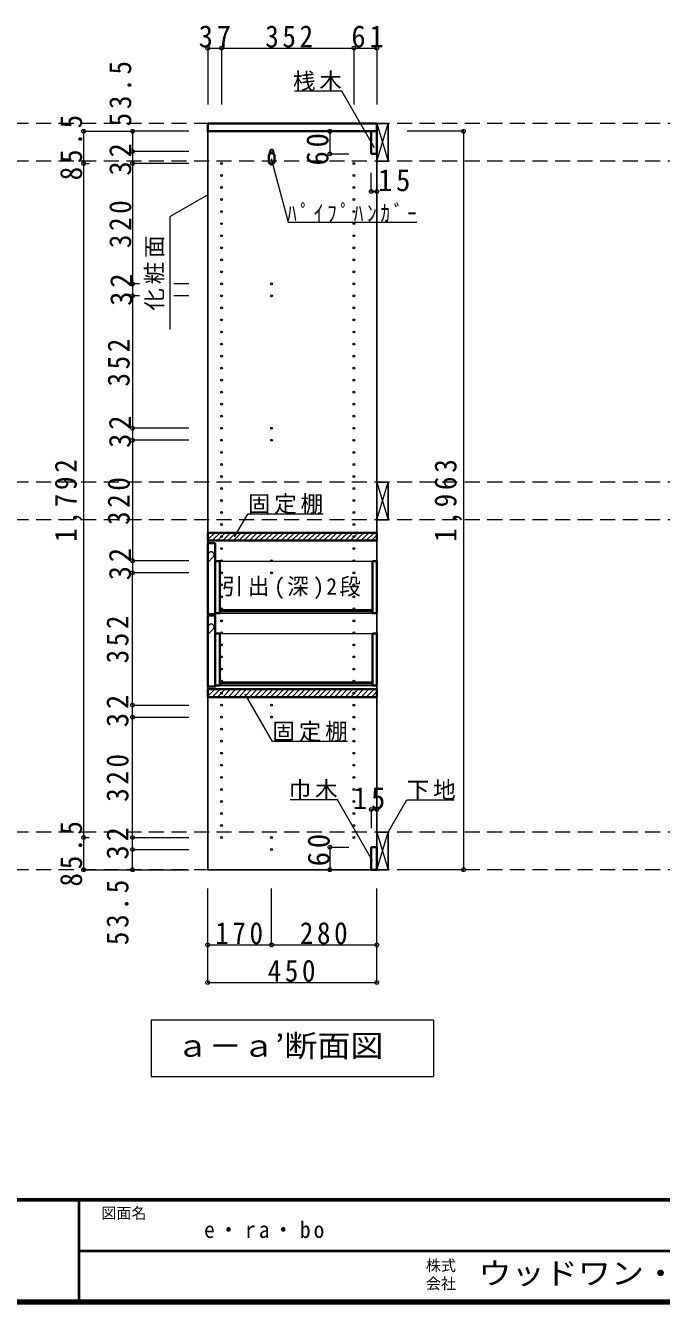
# Model space of a CAD drawing. Units: millimetres at full size, sheet at 1:20; details may follow other scales. Extents: x -3922 to 3878, y -2932 to 2722.
# Drawn here: x -163 to 1528, y -2864 to 533 of the extents above; entities that cross this region are included whole.
import ezdxf
from ezdxf.enums import TextEntityAlignment as Align

# ---------------------------------------------------------------- set-up
doc = ezdxf.new("R2010")
doc.units = ezdxf.units.MM
doc.header["$LTSCALE"] = 20
doc.header["$PDMODE"] = 32
doc.header["$PDSIZE"] = 10
doc.linetypes.add('DASHED1', pattern=[1.8, 1.2, -0.6])
doc.linetypes.add('DASHED2', pattern=[3, 2, -1])
for name, color, linetype, lineweight in [('0-2', 2, 'Continuous', 35), ('0-3_固定棚', 3, 'Continuous', 25), ('0-5_側板', 4, 'Continuous', 9), ('0-6_パイプハンガー', 4, 'Continuous', 9), ('0-7_桟木・巾木', 2, 'Continuous', 35), ('0-8', 7, 'Continuous', 18), ('0-A_文字', 7, 'Continuous', 18), ('0-B_寸法', 7, 'Continuous', 9), ('0-C_ハッチ', 4, 'Continuous', 9), ('F-1_枠', 6, 'Continuous', 40)]:
    doc.layers.add(name, color=color, linetype=linetype, lineweight=lineweight)
doc.layers.add('F-A_文字', color=7, linetype='Continuous')
doc.styles.add('ＭＳ ゴシック', font='')
doc.styles.get('ＭＳ ゴシック').set_extended_font_data('MS Gothic')

msp = doc.modelspace()

# ---------------------------------------------------------------- linework, layer by layer
at = {"layer": '0-2'}
for p, q in [((321.08, 272.73), (771.08, 272.73)), ((771.08, 272.73), (771.08, 251.73))]:
    msp.add_line(p, q, dxfattribs=at)
msp.add_lwpolyline([(771.08, 251.73), (321.08, 251.73), (321.08, 272.73)], dxfattribs=at)
at = {"layer": '0-3_固定棚', "color": 2, "lineweight": 35}
for p, q in [((321.08, -815.27), (321.08, -836.27)), ((321.08, -815.27), (771.08, -815.27)), ((771.08, -815.27), (771.08, -836.27)), ((321.08, -836.27), (771.08, -836.27)), ((321.08, -1231.27), (321.08, -1252.27)), ((321.08, -1231.27), (771.08, -1231.27)), ((321.08, -1252.27), (771.08, -1252.27)), ((771.08, -1231.27), (771.08, -1252.27))]:
    msp.add_line(p, q, dxfattribs=at)
at = {"layer": '0-5_側板', "color": 3, "lineweight": 25}
for p, q in [((771.08, 251.73), (321.08, 251.73)), ((771.08, -1711.27), (771.08, 251.73))]:
    msp.add_line(p, q, dxfattribs=at)
msp.add_lwpolyline([(321.08, 251.73), (321.08, -1711.27), (771.08, -1711.27)], dxfattribs=at)
at = {"layer": '0-5_側板'}
for centre in [(491.08, 198.23), (358.08, 166.23), (358.08, 134.23), (491.08, 166.23), (710.08, 166.23), (710.08, 134.23), (358.08, 102.23), (710.08, 102.23), (358.08, 70.23), (710.08, 70.23), (358.08, 38.23), (710.08, 38.23), (358.08, 6.23), (710.08, 6.23), (358.08, -25.77), (710.08, -25.77), (358.08, -57.77), (710.08, -57.77), (358.08, -89.77), (710.08, -89.77), (358.08, -121.77), (710.08, -121.77), (358.08, -153.77), (491.08, -153.77), (710.08, -153.77), (358.08, -185.77), (491.08, -185.77), (710.08, -185.77), (358.08, -217.77), (710.08, -217.77), (358.08, -249.77), (710.08, -249.77), (358.08, -281.77), (710.08, -281.77), (358.08, -313.77), (710.08, -313.77), (358.08, -345.77), (710.08, -345.77), (358.08, -377.77), (358.08, -409.77), (710.08, -377.77), (710.08, -409.77), (358.08, -441.77), (710.08, -441.77), (358.08, -473.77), (710.08, -473.77), (358.08, -505.77), (710.08, -505.77), (358.08, -537.77), (491.08, -537.77), (710.08, -537.77), (358.08, -569.77), (491.08, -569.77), (710.08, -569.77), (358.08, -601.77), (710.08, -601.77), (358.08, -633.77), (710.08, -633.77), (358.08, -665.77), (710.08, -665.77), (358.08, -697.77), (710.08, -697.77), (358.08, -729.77), (710.08, -729.77), (358.08, -761.77), (710.08, -761.77), (358.08, -793.77), (710.08, -793.77), (358.08, -825.77), (710.08, -825.77), (358.08, -857.77), (710.08, -857.77), (358.08, -889.77), (491.08, -889.77), (710.08, -889.77), (358.08, -921.77), (491.08, -921.77), (710.08, -921.77), (358.08, -953.77), (358.08, -985.77), (710.08, -953.77), (710.08, -985.77), (358.08, -1017.77), (710.08, -1017.77), (358.08, -1049.77), (710.08, -1049.77), (358.08, -1081.77), (710.08, -1081.77), (358.08, -1113.77), (710.08, -1113.77), (358.08, -1145.77), (710.08, -1145.77), (358.08, -1177.77), (710.08, -1177.77), (358.08, -1209.77), (710.08, -1209.77), (358.08, -1241.77), (710.08, -1241.77), (358.08, -1273.77), (491.08, -1273.77), (710.08, -1273.77), (358.08, -1305.77), (491.08, -1305.77), (710.08, -1305.77), (358.08, -1337.77), (710.08, -1337.77), (358.08, -1369.77), (710.08, -1369.77), (358.08, -1401.77), (710.08, -1401.77), (358.08, -1433.77), (710.08, -1433.77), (358.08, -1465.77), (710.08, -1465.77), (358.08, -1497.77), (358.08, -1529.77), (710.08, -1497.77), (710.08, -1529.77), (358.08, -1561.77), (710.08, -1561.77), (358.08, -1593.77), (710.08, -1593.77), (358.08, -1625.77), (491.08, -1625.77), (710.08, -1625.77), (491.08, -1657.77)]:
    msp.add_circle(centre, 2.5, dxfattribs=at)
at = {"layer": '0-6_パイプハンガー', "color": 2, "lineweight": 35}
for p, q in [((483.58, 186.23), (483.58, 171.23)), ((498.58, 186.23), (498.58, 171.23))]:
    msp.add_line(p, q, dxfattribs=at)
at = {"layer": '0-6_パイプハンガー', "color": 7, "lineweight": 18}
for centre, radius, start, end in [((529.68, 184.72), 46.13, 162.96035, 178.115), ((491.08, 198.23), 5.5, 0, 180), ((452.48, 184.72), 46.13, 1.885, 17.03965)]:
    msp.add_arc(centre, radius, start, end, dxfattribs=at)
at = {"layer": '0-6_パイプハンガー', "color": 2, "lineweight": 35}
for centre, start, end in [((491.08, 186.23), 0, 180), ((491.08, 171.23), 180, 0)]:
    msp.add_arc(centre, 7.5, start, end, dxfattribs=at)
at = {"layer": '0-7_桟木・巾木'}
for p, q in [((771.08, 251.73), (756.08, 251.73)), ((756.08, 191.73), (756.08, 251.73)), ((771.08, 251.73), (771.08, 191.73)), ((756.08, -1651.27), (771.08, -1651.27)), ((771.08, -1651.27), (771.08, -1711.27))]:
    msp.add_line(p, q, dxfattribs=at)
for points in [[(771.08, 191.73), (759.58, 191.73), (756.08, 191.73)], [(771.08, -1711.27), (756.08, -1711.27), (756.08, -1651.27)]]:
    msp.add_lwpolyline(points, dxfattribs=at)
at = {"layer": '0-8', "color": 3, "lineweight": 25}
for p, q in [((771.08, 272.73), (771.08, 172.73)), ((801.08, 272.73), (771.08, 272.73)), ((801.08, 172.73), (801.08, 272.73)), ((771.08, 172.73), (801.08, 172.73)), ((771.08, -681.27), (771.08, -781.27)), ((801.08, -681.27), (771.08, -681.27)), ((801.08, -781.27), (801.08, -681.27)), ((771.08, -781.27), (801.08, -781.27)), ((771.08, -1611.27), (771.08, -1711.27)), ((801.08, -1611.27), (771.08, -1611.27)), ((801.08, -1711.27), (801.08, -1611.27)), ((771.08, -1711.27), (801.08, -1711.27))]:
    msp.add_line(p, q, dxfattribs=at)
at = {"layer": '0-8'}
for p, q in [((771.08, 172.73), (801.08, 272.73)), ((771.08, 272.73), (801.08, 172.73)), ((771.08, -781.27), (801.08, -681.27)), ((771.08, -681.27), (801.08, -781.27)), ((353.08, -891.27), (759.08, -891.27)), ((353.08, -1029.27), (759.08, -1029.27)), ((353.08, -1083.27), (758.92, -1083.27)), ((353.08, -1221.27), (759.08, -1221.27)), ((771.08, -1711.27), (801.08, -1611.27)), ((771.08, -1611.27), (801.08, -1711.27))]:
    msp.add_line(p, q, dxfattribs=at)
at = {"layer": '0-8', "color": 2, "lineweight": 35}
for p, q in [((321.08, -843.27), (341.08, -843.27)), ((321.08, -1032.27), (321.08, -843.27)), ((353.08, -891.27), (341.08, -891.27)), ((353.08, -1029.27), (353.08, -891.27)), ((758.92, -891.27), (771.08, -891.27)), ((759.08, -891.27), (759.08, -1029.27)), ((771.08, -891.27), (771.08, -1029.27)), ((321.08, -1035.27), (341.08, -1035.27)), ((321.08, -1224.27), (321.08, -1035.27)), ((341.08, -1029.27), (353.08, -1029.27)), ((353.08, -1021.27), (759.08, -1021.27)), ((353.08, -1024.27), (759.08, -1024.27)), ((759.08, -1029.27), (771.08, -1029.27)), ((353.08, -1083.27), (341.08, -1083.27)), ((353.08, -1221.27), (353.08, -1083.27)), ((759.08, -1083.27), (759.08, -1221.27)), ((341.08, -1221.27), (353.08, -1221.27)), ((353.08, -1213.27), (759.08, -1213.27)), ((353.08, -1216.27), (759.08, -1216.27)), ((759.08, -1221.27), (771.08, -1221.27))]:
    msp.add_line(p, q, dxfattribs=at)
at = {"layer": '0-8', "linetype": 'DASHED1'}
for p, q in [((324.78, -868.57), (321.08, -872.27)), ((335.78, -879.57), (321.08, -894.27)), ((758.92, -891.27), (771.08, -891.27)), ((324.78, -1060.57), (321.08, -1064.27)), ((335.78, -1071.57), (321.08, -1086.27)), ((758.92, -1083.27), (771.08, -1083.27))]:
    msp.add_line(p, q, dxfattribs=at)
at = {"layer": '0-8', "color": 2, "lineweight": 35}
for points in [[(321.08, -1032.27), (341.08, -1032.27), (341.08, -843.27)], [(321.08, -1224.27), (341.08, -1224.27), (341.08, -1035.27)], [(758.92, -1083.27), (771.08, -1083.27), (771.08, -1221.27)]]:
    msp.add_lwpolyline(points, dxfattribs=at)
at = {"layer": '0-8', "linetype": 'DASHED1'}
for centre in [(330.28, -874.07), (330.28, -1066.07)]:
    msp.add_arc(centre, 7.8, 315, 135, dxfattribs=at)
at = {"layer": '0-A_文字'}
for p, q in [((677.73, 358.32), (551.71, 358.32)), ((764.41, 208.2), (677.73, 358.32)), ((489.48, 179.76), (535.02, 9.81)), ((321.08, 82.66), (221.08, 24.93)), ((221.08, -275.07), (221.08, 24.93)), ((535.02, 9.81), (877.35, 9.81)), ((392.73, -826.33), (427.75, -765.68)), ((627.75, -765.68), (427.75, -765.68)), ((801.08, -1611.27), (850.5, -1525.68)), ((850.5, -1525.68), (976.52, -1525.68)), ((921.08, -2111.27), (921.08, -2261.27)), ((171.08, -2261.27), (921.08, -2261.27))]:
    msp.add_line(p, q, dxfattribs=at)
for points in [[(692.97, -1370.83), (492.97, -1370.83), (420.24, -1244.85)], [(759.68, -1687.41), (666.3, -1525.68), (540.27, -1525.68)], [(921.08, -2111.27), (171.08, -2111.27), (171.08, -2261.27)]]:
    msp.add_lwpolyline(points, dxfattribs=at)
at = {"layer": '0-B_寸法', "color": 4}
for p, q in [((321.08, 472.73), (321.08, 322.73)), ((321.08, 472.73), (771.08, 472.73)), ((358.08, 472.73), (358.08, 322.73)), ((710.08, 472.73), (710.08, 322.73)), ((771.08, 472.73), (771.08, 322.73)), ((-8.92, 251.73), (-8.92, -1711.27)), ((-8.92, 251.73), (121.08, 251.73)), ((121.08, 251.73), (121.08, 198.23)), ((271.08, 251.73), (121.08, 251.73)), ((646.08, 251.73), (646.08, 191.73)), ((646.08, 251.73), (696.08, 251.73)), ((1001.08, 251.73), (851.08, 251.73)), ((1001.08, 251.73), (1001.08, -1711.27)), ((121.08, 198.23), (121.08, 166.23)), ((271.08, 198.23), (121.08, 198.23)), ((646.08, 191.73), (696.08, 191.73)), ((-8.92, 166.23), (6.09, 166.23)), ((121.08, 166.23), (121.08, -153.77)), ((271.08, 166.23), (121.08, 166.23)), ((756.08, 91.73), (756.08, 141.73)), ((771.08, 91.73), (771.08, 141.73)), ((756.08, 91.73), (771.08, 91.73)), ((121.08, -153.77), (121.08, -185.77)), ((139.57, -153.77), (121.08, -153.77)), ((271.08, -153.77), (231.33, -153.77)), ((121.08, -185.77), (121.08, -537.77)), ((139.57, -185.77), (121.08, -185.77)), ((271.08, -185.77), (231.33, -185.77)), ((121.08, -537.77), (121.08, -569.77)), ((271.08, -537.77), (121.08, -537.77)), ((121.08, -569.77), (121.08, -889.77)), ((271.08, -569.77), (121.08, -569.77)), ((121.08, -889.77), (121.08, -921.77)), ((271.08, -889.77), (121.08, -889.77)), ((271.08, -921.77), (121.08, -921.77)), ((121.08, -1273.77), (121.08, -921.77)), ((121.08, -1305.77), (121.08, -1273.77)), ((121.08, -1273.77), (271.08, -1273.77)), ((121.08, -1625.77), (121.08, -1305.77)), ((121.08, -1305.77), (271.08, -1305.77)), ((756.08, -1551.27), (771.08, -1551.27)), ((756.08, -1551.27), (756.08, -1601.27)), ((771.08, -1551.27), (771.08, -1601.27)), ((-8.92, -1625.77), (6.09, -1625.77)), ((121.08, -1657.77), (121.08, -1625.77)), ((121.08, -1625.77), (271.08, -1625.77)), ((121.08, -1711.27), (121.08, -1657.77)), ((121.08, -1657.77), (271.08, -1657.77)), ((646.08, -1651.27), (646.08, -1711.27)), ((646.08, -1651.27), (696.08, -1651.27)), ((-8.92, -1711.27), (121.08, -1711.27)), ((121.08, -1711.27), (271.08, -1711.27)), ((646.08, -1711.27), (696.08, -1711.27)), ((1001.08, -1711.27), (851.08, -1711.27)), ((321.08, -2011.27), (321.08, -1761.27)), ((491.08, -1911.27), (491.08, -1761.27)), ((771.08, -2011.27), (771.08, -1761.27)), ((321.08, -1911.27), (771.08, -1911.27)), ((321.08, -2011.27), (771.08, -2011.27))]:
    msp.add_line(p, q, dxfattribs=at)
at = {"layer": '0-B_寸法', "color": 4, "linetype": 'DASHED2'}
for p, q in [((2424.66, 272.73), (-2258.72, 272.73)), ((2424.66, 172.73), (-2258.72, 172.73)), ((2424.66, -681.27), (-2258.72, -681.27)), ((2424.66, -781.27), (-2258.72, -781.27)), ((2424.66, -1611.27), (-2258.72, -1611.27)), ((2424.66, -1711.27), (-2258.72, -1711.27))]:
    msp.add_line(p, q, dxfattribs=at)
at = {"layer": '0-B_寸法'}
for p in [(321.08, 472.73), (358.08, 472.73), (710.08, 472.73), (771.08, 472.73), (-8.92, 251.73), (121.08, 251.73), (646.08, 251.73), (1001.08, 251.73), (-8.92, 166.23), (121.08, 198.23), (121.08, 166.23), (646.08, 191.73), (756.08, 91.73), (771.08, 91.73), (121.08, -153.77), (121.08, -185.77), (121.08, -537.77), (121.08, -569.77), (121.08, -889.77), (121.08, -921.77), (121.08, -1273.77), (121.08, -1305.77), (756.08, -1551.27), (771.08, -1551.27), (-8.92, -1625.77), (121.08, -1625.77), (121.08, -1657.77), (646.08, -1651.27), (-8.92, -1711.27), (121.08, -1711.27), (646.08, -1711.27), (1001.08, -1711.27), (321.08, -1911.27), (491.08, -1911.27), (771.08, -1911.27), (321.08, -2011.27), (771.08, -2011.27)]:
    msp.add_point(p, dxfattribs=at)
at = {"layer": '0-C_ハッチ'}
for p, q in [((321.08, -833.79), (339.61, -815.27)), ((321.08, -819.65), (325.46, -815.27)), ((332.75, -836.27), (353.75, -815.27)), ((346.89, -836.27), (367.89, -815.27)), ((361.03, -836.27), (382.03, -815.27)), ((375.17, -836.27), (396.17, -815.27)), ((389.32, -836.27), (410.32, -815.27)), ((403.46, -836.27), (424.46, -815.27)), ((417.6, -836.27), (438.6, -815.27)), ((431.74, -836.27), (452.74, -815.27)), ((445.89, -836.27), (466.89, -815.27)), ((460.03, -836.27), (481.03, -815.27)), ((474.17, -836.27), (495.17, -815.27)), ((488.31, -836.27), (509.31, -815.27)), ((502.45, -836.27), (523.45, -815.27)), ((516.6, -836.27), (537.6, -815.27)), ((530.74, -836.27), (551.74, -815.27)), ((544.88, -836.27), (565.88, -815.27)), ((559.02, -836.27), (580.02, -815.27)), ((573.16, -836.27), (594.16, -815.27)), ((587.31, -836.27), (608.31, -815.27)), ((601.45, -836.27), (622.45, -815.27)), ((615.59, -836.27), (636.59, -815.27)), ((629.73, -836.27), (650.73, -815.27)), ((643.87, -836.27), (664.87, -815.27)), ((658.02, -836.27), (679.02, -815.27)), ((672.16, -836.27), (693.16, -815.27)), ((686.3, -836.27), (707.3, -815.27)), ((700.44, -836.27), (721.44, -815.27)), ((714.59, -836.27), (735.59, -815.27)), ((728.73, -836.27), (749.73, -815.27)), ((742.87, -836.27), (763.87, -815.27)), ((757.01, -836.27), (771.08, -822.2)), ((321.08, -1249.79), (339.61, -1231.27)), ((321.08, -1235.65), (325.46, -1231.27)), ((332.75, -1252.27), (353.75, -1231.27)), ((346.89, -1252.27), (367.89, -1231.27)), ((361.03, -1252.27), (382.03, -1231.27)), ((375.17, -1252.27), (396.17, -1231.27)), ((389.32, -1252.27), (410.32, -1231.27)), ((403.46, -1252.27), (424.46, -1231.27)), ((417.6, -1252.27), (438.6, -1231.27)), ((431.74, -1252.27), (452.74, -1231.27)), ((445.89, -1252.27), (466.89, -1231.27)), ((460.03, -1252.27), (481.03, -1231.27)), ((474.17, -1252.27), (495.17, -1231.27)), ((488.31, -1252.27), (509.31, -1231.27)), ((502.45, -1252.27), (523.45, -1231.27)), ((516.6, -1252.27), (537.6, -1231.27)), ((530.74, -1252.27), (551.74, -1231.27)), ((544.88, -1252.27), (565.88, -1231.27)), ((559.02, -1252.27), (580.02, -1231.27)), ((573.16, -1252.27), (594.16, -1231.27)), ((587.31, -1252.27), (608.31, -1231.27)), ((601.45, -1252.27), (622.45, -1231.27)), ((615.59, -1252.27), (636.59, -1231.27)), ((629.73, -1252.27), (650.73, -1231.27)), ((643.87, -1252.27), (664.87, -1231.27)), ((658.02, -1252.27), (679.02, -1231.27)), ((672.16, -1252.27), (693.16, -1231.27)), ((686.3, -1252.27), (707.3, -1231.27)), ((700.44, -1252.27), (721.44, -1231.27)), ((714.59, -1252.27), (735.59, -1231.27)), ((728.73, -1252.27), (749.73, -1231.27)), ((742.87, -1252.27), (763.87, -1231.27)), ((757.01, -1252.27), (771.08, -1238.2))]:
    msp.add_line(p, q, dxfattribs=at)
at = {"layer": 'F-1_枠'}
for p, q in [((3877.97, -2587.71), (-3922.03, -2587.71)), ((3877.97, -2591.04), (-3922.03, -2591.04)), ((-22.03, -2591.04), (-22.03, -2857.71)), ((-22.03, -2724.37), (3871.3, -2724.38)), ((3877.97, -2857.71), (-3922.03, -2857.71)), ((3877.97, -2861.04), (-3922.03, -2861.04)), ((3877.97, -2864.37), (-3922.03, -2864.37))]:
    msp.add_line(p, q, dxfattribs=at)

# ---------------------------------------------------------------- texts
at = {"layer": '0-A_文字', "style": 'ＭＳ ゴシック', "width": 1.1}
msp.add_text('ａ－ａ’断面図', height=58.65, dxfattribs=at).set_placement((236.08, -2226.27), align=Align.BOTTOM_LEFT)
at = {"layer": '0-A_文字', "char_height": 43.99, "attachment_point": 7, "style": 'ＭＳ ゴシック'}
for s, insert in [('\\T1.17;桟木', (547.73, 358.32)), ('\\T1.39;\\W0.85;ﾊﾟｲﾌﾟﾊﾝｶﾞｰ', (532.35, 9.81)), ('\\T1.17;固定棚', (427.75, -765.68)), ('\\T1.22;\\W0.95;引出(深)2段', (358.58, -991.77)), ('\\T1.17;固定棚', (492.97, -1370.83)), ('\\T1.17;巾木', (536.3, -1525.68)), ('\\T1.17;下地', (850.5, -1525.68))]:
    msp.add_mtext(s, dxfattribs=dict(at, insert=insert))
at = {"layer": '0-A_文字', "insert": (206.08, -225.07), "char_height": 43.99, "attachment_point": 7, "rotation": 90, "style": 'ＭＳ ゴシック'}
msp.add_mtext('\\T1.17;化粧面', dxfattribs=at)
at = {"layer": '0-B_寸法', "char_height": 58.65, "attachment_point": 7, "style": 'ＭＳ ゴシック'}
for s, insert in [('\\T1.27;\\W0.95;37', (297.08, 473.94)), ('\\T1.27;\\W0.9;352', (474.08, 473.94)), ('\\T1.27;\\W0.95;61', (703.08, 473.94)), ('\\T1.27;\\W0.95;15', (773.97, 91.73)), ('\\T1.27;\\W0.95;15', (707.23, -1551.27)), ('\\T1.27;\\W0.9;170', (341.08, -1910.06)), ('\\T1.27;\\W0.9;280', (566.08, -1910.06)), ('\\T1.27;\\W0.9;450', (480.54, -2010.06))]:
    msp.add_mtext(s, dxfattribs=dict(at, insert=insert))
at = {"layer": '0-B_寸法', "char_height": 58.65, "attachment_point": 7, "rotation": 90, "style": 'ＭＳ ゴシック'}
for s, insert in [('\\T1.28;\\W0.9;53.5', (118.47, 264.81)), ('\\T1.28;\\W0.9;85.5', (-12.24, 121.48)), ('\\T1.27;\\W0.95;60', (642.88, 160.86)), ('\\T1.27;\\W0.95;32', (118.47, 134.1)), ('\\T1.27;\\W0.9;320', (118.47, -58.77)), ('\\T1.27;\\W0.95;32', (121.08, -212.27)), ('\\T1.27;\\W0.9;352', (114.17, -426.77)), ('\\T1.27;\\W0.95;32', (117.57, -589.89)), ('\\T1.28;\\W0.9;1,792', (-12.24, -839.77)), ('\\T1.28;\\W0.9;1,963', (997.76, -839.77)), ('\\T1.27;\\W0.9;320', (114.17, -794.77)), ('\\T1.27;\\W0.95;32', (117.57, -941.89)), ('\\T1.27;\\W0.9;352', (111.08, -1162.77)), ('\\T1.27;\\W0.95;32', (111.08, -1332.27)), ('\\T1.27;\\W0.9;320', (111.08, -1530.77)), ('\\T1.28;\\W0.9;85.5', (-12.24, -1756.02)), ('\\T1.27;\\W0.95;32', (111.08, -1684.27)), ('\\T1.27;\\W0.95;60', (646.08, -1702.05)), ('\\T1.28;\\W0.9;53.5', (111.08, -1911.84))]:
    msp.add_mtext(s, dxfattribs=dict(at, insert=insert))
at = {"layer": 'F-A_文字', "style": 'ＭＳ ゴシック'}
for s, p in [('図面名', (37.97, -2647.71)), ('株式', (901.3, -2787.04)), ('会社', (901.3, -2835.04))]:
    msp.add_text(s, height=29.33, dxfattribs=at).set_placement(p, align=Align.BOTTOM_LEFT)
at = {"layer": 'F-A_文字', "style": 'ＭＳ ゴシック', "width": 1.1}
msp.add_text('ウッドワン・・・', height=58.65, dxfattribs=at).set_placement((1041.3, -2831.04), align=Align.BOTTOM_LEFT)
at = {"layer": 'F-A_文字', "insert": (311.3, -2691.04), "char_height": 43.99, "attachment_point": 7, "style": 'ＭＳ ゴシック'}
msp.add_mtext('\\T1.28;\\W0.95;e・ra・bo', dxfattribs=at)

doc.saveas('drawing.dxf')
